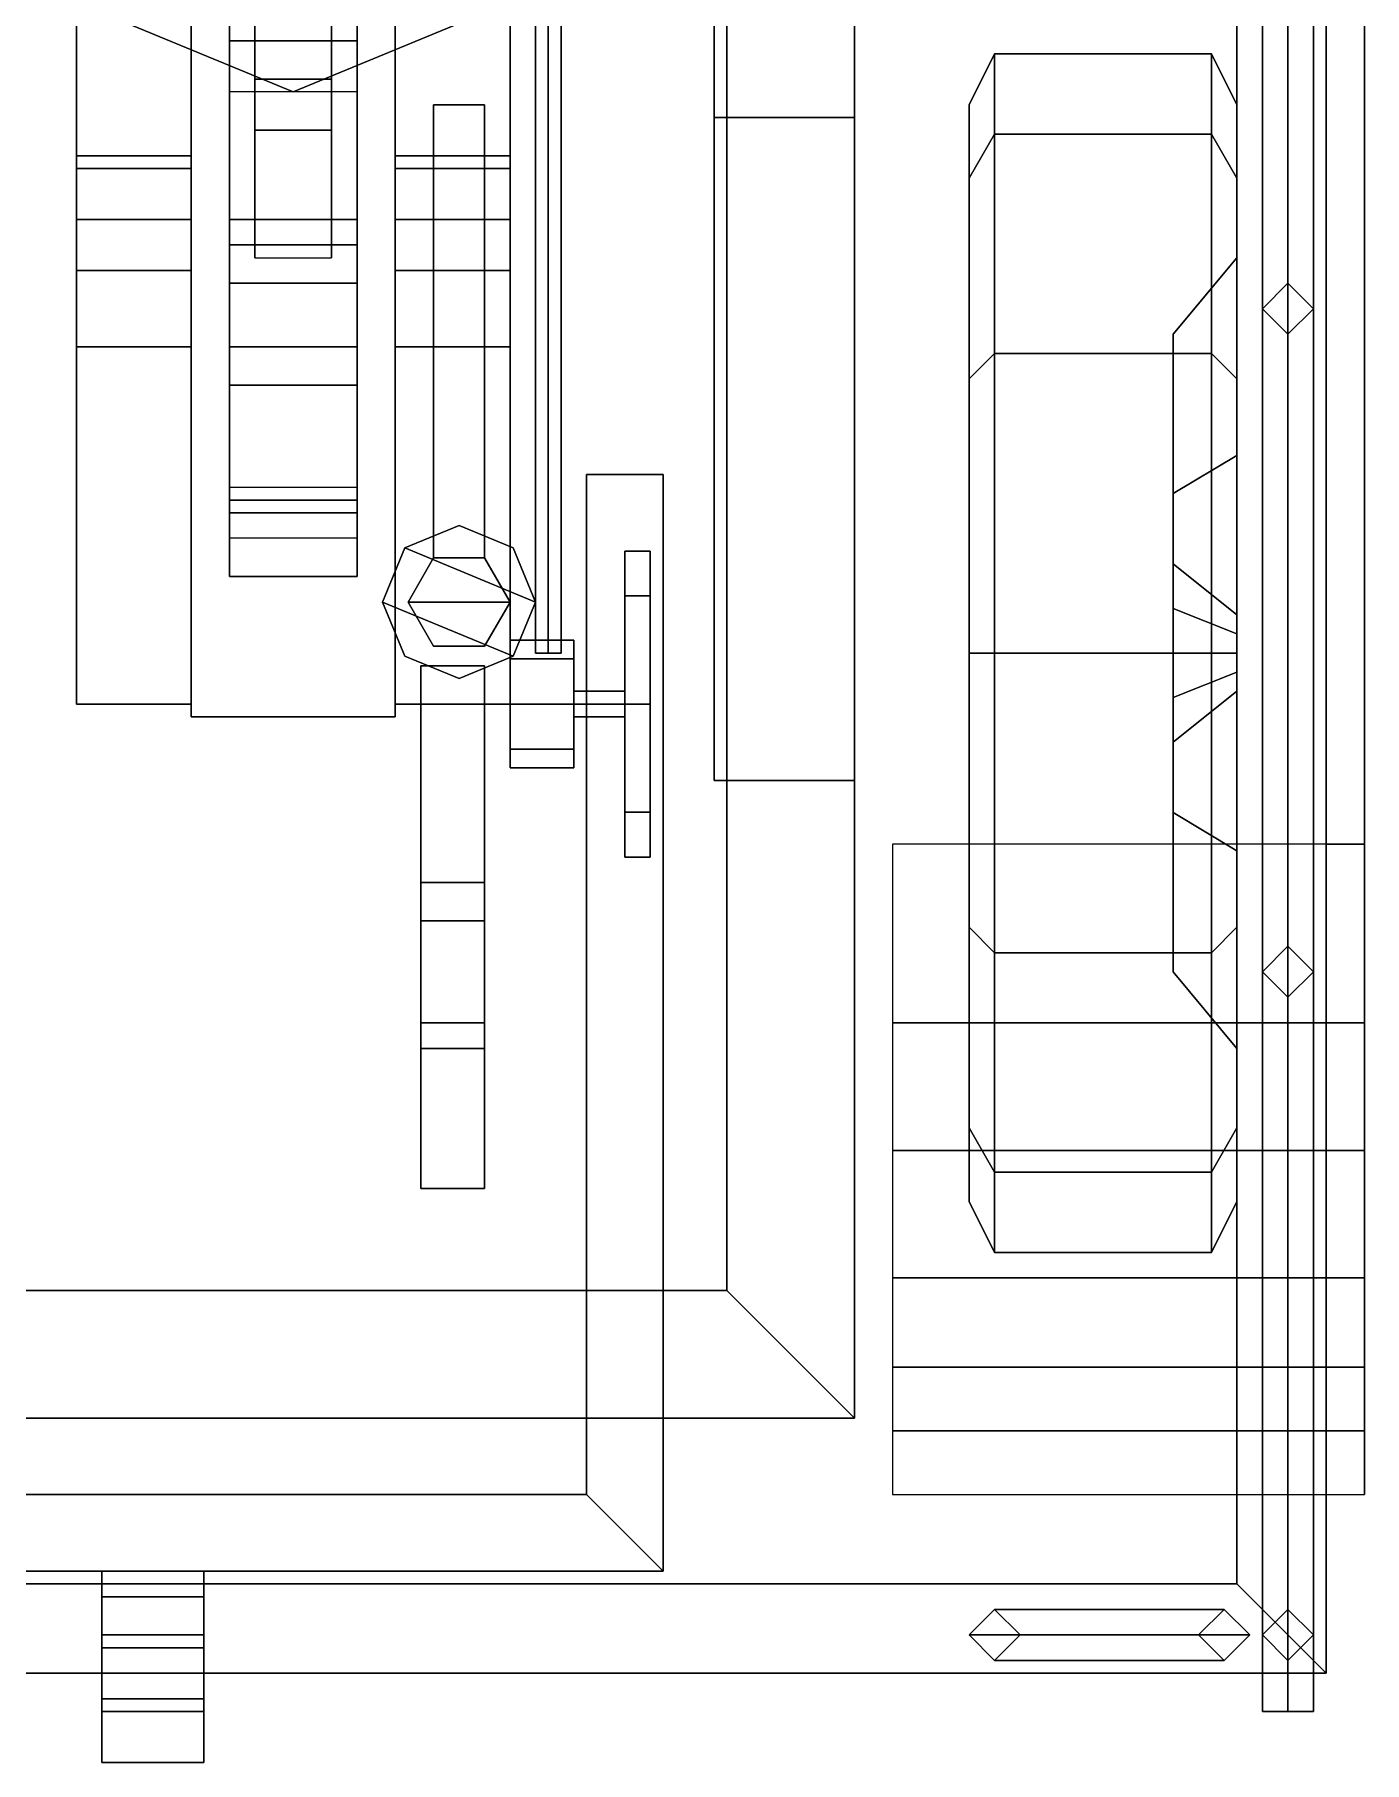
# Model space of a CAD drawing. Header units: millimetres. Extents: x -1 to 3, y -2.7 to 9.
# Drawn here: x -0.093 to 0.95, y -2.69 to -1.335 of the extents above; entities that cross this region are included whole.
import ezdxf

# ---------------------------------------------------------------- set-up
doc = ezdxf.new("R2010")
doc.units = ezdxf.units.MM
for name, color, linetype in [('sleeve', 5, 'Continuous'), ('turret', 2, 'Continuous'), ('wheels', 2, 'Continuous')]:
    doc.layers.add(name, color=color, linetype=linetype)

msp = doc.modelspace()

# ---------------------------------------------------------------- linework, layer by layer
for points in [[(0.92, 0.07, 1), (0.92, -2.62, 1), (-0.92, -2.62, 1), (-0.92, 0.07, 1)], [(0.85, -2.55, 1.58), (0.92, -2.62, 1.58), (0.92, 0.07, 1.58), (0.85, 0, 1.58)], [(0.92, 0.07, 1), (0.92, 0.07, 1.58), (0.92, -2.62, 1.58), (0.92, -2.62, 1)], [(0.45, 0.06, 0.61), (0.45, -2.32, 0.61), (0.45, -2.32, 0.71), (0.45, 0.06, 0.71)], [(0.45, 0.06, 0.71), (0.45, -2.32, 0.71), (0.55, -2.42, 0.71), (0.55, 0.06, 0.71)], [(0.55, -2.42, 0.61), (0.45, -2.32, 0.61), (0.45, 0.06, 0.61), (0.55, 0.06, 0.61)], [(0.55, 0.06, 0.71), (0.55, -2.42, 0.71), (0.55, -2.42, 0.61), (0.55, 0.06, 0.61)], [(0.87, -2.65, 1.91), (0.89, -2.65, 1.93), (0.89, 0.06, 1.93), (0.87, 0.04, 1.91)], [(0.89, -2.65, 1.93), (0.91, -2.65, 1.91), (0.91, 0.04, 1.91), (0.89, 0.06, 1.93)], [(0.89, -2.65, 1.89), (0.87, -2.65, 1.91), (0.87, 0.04, 1.91), (0.89, 0.02, 1.89)], [(0.91, -2.65, 1.91), (0.89, -2.65, 1.89), (0.89, 0.02, 1.89), (0.91, 0.04, 1.91)], [(-0.85, 0, 1.07), (-0.85, -2.55, 1.07), (0.85, -2.55, 1.07), (0.85, 0, 1.07)], [(0.85, -2.55, 1.07), (0.85, -2.55, 1.58), (0.85, 0, 1.58), (0.85, 0, 1.07)], [(0.92, -0.56, 1), (0.92, -1.97, 1), (0.95, -1.97, 1), (0.95, -0.56, 1)], [(0.95, -0.56, 1), (0.95, -1.97, 1), (0.95, -1.94, 0.96), (0.95, -0.62, 0.96)], [(0.44, -1.16, 0.28), (0.44, -1.4, 0.28), (0.44, -1.4, 0.61), (0.44, -1.16, 0.61)], [(0.55, -1.16, 0.28), (0.55, -1.4, 0.28), (0.44, -1.4, 0.28), (0.44, -1.16, 0.28)], [(0.44, -1.16, 0.61), (0.44, -1.4, 0.61), (0.55, -1.4, 0.61), (0.55, -1.16, 0.61)], [(0.55, -1.4, 0.61), (0.55, -1.4, 0.28), (0.55, -1.16, 0.28), (0.55, -1.16, 0.61)], [(0.44, -1.4, 0.61), (0.44, -1.4, 0.28), (0.44, -1.92, 0.34), (0.44, -1.92, 0.49)], [(0.44, -1.92, 0.34), (0.44, -1.4, 0.28), (0.55, -1.4, 0.28), (0.55, -1.92, 0.34)], [(0.55, -1.92, 0.49), (0.55, -1.4, 0.61), (0.44, -1.4, 0.61), (0.44, -1.92, 0.49)], [(0.55, -1.92, 0.34), (0.55, -1.4, 0.28), (0.55, -1.4, 0.61), (0.55, -1.92, 0.49)], [(0.89, -1.53, 1.58), (0.87, -1.55, 1.58), (0.87, -1.55, 1.91), (0.89, -1.53, 1.89)], [(0.91, -1.55, 1.58), (0.89, -1.53, 1.58), (0.89, -1.53, 1.89), (0.91, -1.55, 1.91)], [(0.87, -1.55, 1.58), (0.89, -1.57, 1.58), (0.89, -1.57, 1.89), (0.87, -1.55, 1.91)], [(0.89, -1.57, 1.58), (0.91, -1.55, 1.58), (0.91, -1.55, 1.91), (0.89, -1.57, 1.89)], [(0.4, -1.68, 0.54), (0.4, -1.68, 0.38), (0.34, -1.68, 0.38), (0.34, -1.68, 0.54)], [(0.34, -1.68, 0.54), (0.34, -1.68, 0.38), (0.34, -2.48, 0.38), (0.34, -2.48, 0.54)], [(0.34, -1.68, 0.38), (0.4, -1.68, 0.38), (0.4, -2.54, 0.38), (0.34, -2.48, 0.38)], [(0.34, -2.48, 0.54), (0.4, -2.54, 0.54), (0.4, -1.68, 0.54), (0.34, -1.68, 0.54)], [(0.4, -2.54, 0.54), (0.4, -2.54, 0.38), (0.4, -1.68, 0.38), (0.4, -1.68, 0.54)], [(0.44, -1.92, 0.49), (0.44, -1.92, 0.34), (0.55, -1.92, 0.34), (0.55, -1.92, 0.49)], [(0.95, -1.97, 1), (0.95, -2.11, 0.94), (0.95, -2.09, 0.91), (0.95, -1.94, 0.96)], [(0.58, -1.97, 1), (0.58, -2.11, 0.94), (0.95, -2.11, 0.94), (0.95, -1.97, 1)], [(0.89, -2.05, 1.58), (0.87, -2.07, 1.58), (0.87, -2.07, 1.91), (0.89, -2.05, 1.89)], [(0.91, -2.07, 1.58), (0.89, -2.05, 1.58), (0.89, -2.05, 1.89), (0.91, -2.07, 1.91)], [(0.87, -2.07, 1.58), (0.89, -2.09, 1.58), (0.89, -2.09, 1.89), (0.87, -2.07, 1.91)], [(0.89, -2.09, 1.58), (0.91, -2.07, 1.58), (0.91, -2.07, 1.91), (0.89, -2.09, 1.89)], [(0.95, -2.11, 0.94), (0.95, -2.21, 0.87), (0.95, -2.18, 0.84), (0.95, -2.09, 0.91)], [(0.58, -2.11, 0.94), (0.58, -2.21, 0.87), (0.95, -2.21, 0.87), (0.95, -2.11, 0.94)], [(0.95, -2.21, 0.87), (0.95, -2.31, 0.75), (0.95, -2.27, 0.73), (0.95, -2.18, 0.84)], [(0.58, -2.21, 0.87), (0.58, -2.31, 0.75), (0.95, -2.31, 0.75), (0.95, -2.21, 0.87)], [(0.95, -2.31, 0.75), (0.95, -2.38, 0.59), (0.95, -2.33, 0.56), (0.95, -2.27, 0.73)], [(0.58, -2.31, 0.75), (0.58, -2.38, 0.59), (0.95, -2.38, 0.59), (0.95, -2.31, 0.75)], [(-0.45, -2.32, 0.61), (0.45, -2.32, 0.61), (0.55, -2.42, 0.61), (-0.55, -2.42, 0.61)], [(0.55, -2.42, 0.71), (0.45, -2.32, 0.71), (-0.45, -2.32, 0.71), (-0.55, -2.42, 0.71)], [(-0.45, -2.32, 0.71), (0.45, -2.32, 0.71), (0.45, -2.32, 0.61), (-0.45, -2.32, 0.61)], [(0.95, -2.38, 0.59), (0.95, -2.43, 0.49), (0.95, -2.39, 0.46), (0.95, -2.33, 0.56)], [(0.58, -2.38, 0.59), (0.58, -2.43, 0.49), (0.95, -2.43, 0.49), (0.95, -2.38, 0.59)], [(0.95, -2.43, 0.49), (0.95, -2.48, 0.44), (0.95, -2.46, 0.41), (0.95, -2.39, 0.46)], [(-0.55, -2.42, 0.61), (0.55, -2.42, 0.61), (0.55, -2.42, 0.71), (-0.55, -2.42, 0.71)], [(0.58, -2.43, 0.49), (0.58, -2.48, 0.44), (0.95, -2.48, 0.44), (0.95, -2.43, 0.49)], [(0.34, -2.48, 0.38), (0.4, -2.54, 0.38), (-0.4, -2.54, 0.38), (-0.34, -2.48, 0.38)], [(-0.34, -2.48, 0.54), (-0.4, -2.54, 0.54), (0.4, -2.54, 0.54), (0.34, -2.48, 0.54)], [(0.34, -2.48, 0.54), (0.34, -2.48, 0.38), (-0.34, -2.48, 0.38), (-0.34, -2.48, 0.54)], [(-0.4, -2.54, 0.54), (-0.4, -2.54, 0.38), (0.4, -2.54, 0.38), (0.4, -2.54, 0.54)], [(-0.04, -2.54, 0.42), (-0.04, -2.56, 0.42), (-0.04, -2.6, 0.52), (-0.04, -2.54, 0.52)], [(0.04, -2.54, 0.42), (0.04, -2.56, 0.42), (-0.04, -2.56, 0.42), (-0.04, -2.54, 0.42)], [(-0.04, -2.54, 0.52), (-0.04, -2.6, 0.52), (0.04, -2.6, 0.52), (0.04, -2.54, 0.52)], [(0.04, -2.6, 0.52), (0.04, -2.56, 0.42), (0.04, -2.54, 0.42), (0.04, -2.54, 0.52)], [(-0.85, -2.55, 1.58), (-0.92, -2.62, 1.58), (0.92, -2.62, 1.58), (0.85, -2.55, 1.58)], [(-0.85, -2.55, 1.07), (-0.85, -2.55, 1.58), (0.85, -2.55, 1.58), (0.85, -2.55, 1.07)], [(-0.04, -2.56, 0.42), (-0.04, -2.59, 0.38), (-0.04, -2.6, 0.44), (-0.04, -2.6, 0.52)], [(0.04, -2.56, 0.42), (0.04, -2.59, 0.38), (-0.04, -2.59, 0.38), (-0.04, -2.56, 0.42)], [(0.04, -2.6, 0.44), (0.04, -2.59, 0.38), (0.04, -2.56, 0.42), (0.04, -2.6, 0.52)], [(0.66, -2.57, 0.55), (0.64, -2.59, 0.53), (0.64, -2.59, 1), (0.66, -2.57, 1)], [(0.84, -2.57, 0.55), (0.86, -2.59, 0.53), (0.64, -2.59, 0.53), (0.66, -2.57, 0.55)], [(0.68, -2.59, 0.57), (0.66, -2.57, 0.55), (0.66, -2.57, 1), (0.68, -2.59, 1)], [(0.84, -2.57, 0.9), (0.82, -2.59, 0.88), (0.68, -2.59, 0.88), (0.66, -2.57, 0.9)], [(0.82, -2.59, 0.92), (0.84, -2.57, 0.9), (0.66, -2.57, 0.9), (0.68, -2.59, 0.92)], [(0.84, -2.57, 0.74), (0.82, -2.59, 0.72), (0.68, -2.59, 0.72), (0.66, -2.57, 0.74)], [(0.82, -2.59, 0.76), (0.84, -2.57, 0.74), (0.66, -2.57, 0.74), (0.68, -2.59, 0.76)], [(0.82, -2.59, 0.57), (0.84, -2.57, 0.55), (0.66, -2.57, 0.55), (0.68, -2.59, 0.57)], [(0.84, -2.57, 0.55), (0.82, -2.59, 0.57), (0.82, -2.59, 1), (0.84, -2.57, 1)], [(0.86, -2.59, 0.53), (0.84, -2.57, 0.55), (0.84, -2.57, 1), (0.86, -2.59, 1)], [(0.89, -2.57, 1.58), (0.87, -2.59, 1.58), (0.87, -2.59, 1.91), (0.89, -2.57, 1.89)], [(0.91, -2.59, 1.58), (0.89, -2.57, 1.58), (0.89, -2.57, 1.89), (0.91, -2.59, 1.91)], [(-0.04, -2.59, 0.38), (-0.04, -2.65, 0.38), (-0.04, -2.64, 0.44), (-0.04, -2.6, 0.44)], [(0.04, -2.59, 0.38), (0.04, -2.65, 0.38), (-0.04, -2.65, 0.38), (-0.04, -2.59, 0.38)], [(-0.04, -2.6, 0.52), (-0.04, -2.6, 0.44), (0.04, -2.6, 0.44), (0.04, -2.6, 0.52)], [(-0.04, -2.6, 0.44), (-0.04, -2.64, 0.44), (0.04, -2.64, 0.44), (0.04, -2.6, 0.44)], [(0.04, -2.64, 0.44), (0.04, -2.65, 0.38), (0.04, -2.59, 0.38), (0.04, -2.6, 0.44)], [(0.64, -2.59, 0.53), (0.66, -2.61, 0.55), (0.66, -2.61, 1), (0.64, -2.59, 1)], [(0.86, -2.59, 0.53), (0.84, -2.61, 0.55), (0.66, -2.61, 0.55), (0.64, -2.59, 0.53)], [(0.66, -2.61, 0.55), (0.68, -2.59, 0.57), (0.68, -2.59, 1), (0.66, -2.61, 1)], [(0.82, -2.59, 0.88), (0.84, -2.61, 0.9), (0.66, -2.61, 0.9), (0.68, -2.59, 0.88)], [(0.84, -2.61, 0.9), (0.82, -2.59, 0.92), (0.68, -2.59, 0.92), (0.66, -2.61, 0.9)], [(0.82, -2.59, 0.72), (0.84, -2.61, 0.74), (0.66, -2.61, 0.74), (0.68, -2.59, 0.72)], [(0.84, -2.61, 0.74), (0.82, -2.59, 0.76), (0.68, -2.59, 0.76), (0.66, -2.61, 0.74)], [(0.84, -2.61, 0.55), (0.82, -2.59, 0.57), (0.68, -2.59, 0.57), (0.66, -2.61, 0.55)], [(0.82, -2.59, 0.57), (0.84, -2.61, 0.55), (0.84, -2.61, 1), (0.82, -2.59, 1)], [(0.84, -2.61, 0.55), (0.86, -2.59, 0.53), (0.86, -2.59, 1), (0.84, -2.61, 1)], [(0.87, -2.59, 1.58), (0.89, -2.61, 1.58), (0.89, -2.61, 1.89), (0.87, -2.59, 1.91)], [(0.89, -2.61, 1.58), (0.91, -2.59, 1.58), (0.91, -2.59, 1.91), (0.89, -2.61, 1.89)], [(0.92, -2.62, 1), (0.92, -2.62, 1.58), (-0.92, -2.62, 1.58), (-0.92, -2.62, 1)], [(-0.04, -2.64, 0.44), (-0.04, -2.64, 0.48), (0.04, -2.64, 0.48), (0.04, -2.64, 0.44)], [(-0.04, -2.65, 0.38), (-0.04, -2.69, 0.43), (-0.04, -2.64, 0.48), (-0.04, -2.64, 0.44)], [(-0.04, -2.69, 0.43), (-0.04, -2.69, 0.51), (-0.04, -2.65, 0.52), (-0.04, -2.64, 0.48)], [(-0.04, -2.64, 0.48), (-0.04, -2.65, 0.52), (0.04, -2.65, 0.52), (0.04, -2.64, 0.48)], [(0.04, -2.64, 0.48), (0.04, -2.69, 0.43), (0.04, -2.65, 0.38), (0.04, -2.64, 0.44)], [(0.04, -2.65, 0.52), (0.04, -2.69, 0.51), (0.04, -2.69, 0.43), (0.04, -2.64, 0.48)], [(0.04, -2.65, 0.38), (0.04, -2.69, 0.43), (-0.04, -2.69, 0.43), (-0.04, -2.65, 0.38)], [(-0.04, -2.65, 0.52), (-0.04, -2.69, 0.51), (0.04, -2.69, 0.51), (0.04, -2.65, 0.52)], [(0.89, -2.65, 1.93), (0.87, -2.65, 1.91), (0.89, -2.65, 1.89), (0.91, -2.65, 1.91)], [(0.04, -2.69, 0.43), (0.04, -2.69, 0.51), (-0.04, -2.69, 0.51), (-0.04, -2.69, 0.43)]]:
    msp.add_3dface(points)
at = {"layer": 'sleeve'}
for points in [[(0.08, -1.16, 2.96), (0.08, -1.41, 3.05), (0.08, -1.37, 3.14), (0.08, -1.12, 3.06)], [(0.08, -1.12, 3.06), (0.08, -1.37, 3.14), (0.14, -1.37, 3.14), (0.14, -1.12, 3.06)], [(0.14, -1.37, 3.14), (0.14, -1.41, 3.05), (0.14, -1.16, 2.96), (0.14, -1.12, 3.06)], [(0.08, -1.22, 2.71), (0.08, -1.48, 2.81), (0.08, -1.41, 3.05), (0.08, -1.16, 2.96)], [(0.14, -1.41, 3.05), (0.14, -1.48, 2.81), (0.14, -1.22, 2.71), (0.14, -1.16, 2.96)], [(0.03, -1.2, 2.3), (0.03, -1.87, 2.3), (0.03, -1.87, 2.51), (0.03, -1.2, 2.51)], [(0.19, -1.2, 2.3), (0.19, -1.87, 2.3), (0.03, -1.87, 2.3), (0.03, -1.2, 2.3)], [(0.03, -1.2, 2.51), (0.03, -1.87, 2.51), (0.19, -1.87, 2.51), (0.19, -1.2, 2.51)], [(0.06, -1.28, 2.19), (0.06, -1.2, 2.13), (0.06, -1.3, 2.11), (0.06, -1.34, 2.18)], [(0.16, -1.3, 2.11), (0.16, -1.2, 2.13), (0.16, -1.28, 2.19), (0.16, -1.34, 2.18)], [(0.19, -1.87, 2.51), (0.19, -1.87, 2.3), (0.19, -1.2, 2.3), (0.19, -1.2, 2.51)], [(0.08, -1.23, 2.51), (0.08, -1.51, 2.51), (0.08, -1.48, 2.81), (0.08, -1.22, 2.71)], [(0.14, -1.48, 2.81), (0.14, -1.51, 2.51), (0.14, -1.23, 2.51), (0.14, -1.22, 2.71)], [(0.06, -1.33, 2.3), (0.06, -1.28, 2.19), (0.06, -1.34, 2.18), (0.06, -1.38, 2.3)], [(0.16, -1.34, 2.18), (0.16, -1.28, 2.19), (0.16, -1.33, 2.3), (0.16, -1.38, 2.3)], [(0.06, -1.34, 2.18), (0.06, -1.3, 2.11), (0.06, -1.5, 2.11), (0.06, -1.48, 2.18)], [(0.06, -1.5, 2.11), (0.06, -1.3, 2.11), (0.16, -1.3, 2.11), (0.16, -1.5, 2.11)], [(0.16, -1.5, 2.11), (0.16, -1.3, 2.11), (0.16, -1.34, 2.18), (0.16, -1.48, 2.18)], [(0.06, -1.38, 2.3), (0.06, -1.34, 2.18), (0.16, -1.34, 2.18), (0.16, -1.38, 2.3)], [(0.16, -1.48, 2.18), (0.16, -1.34, 2.18), (0.06, -1.34, 2.18), (0.06, -1.48, 2.18)], [(0.08, -1.37, 3.14), (0.08, -1.41, 3.05), (0.14, -1.41, 3.05), (0.14, -1.37, 3.14)], [(0.08, -1.41, 3.05), (0.08, -1.48, 2.81), (0.14, -1.48, 2.81), (0.14, -1.41, 3.05)], [(0.16, -1.48, 2.3), (0.16, -1.48, 2.18), (0.06, -1.48, 2.18), (0.06, -1.48, 2.3)], [(0.06, -1.48, 2.3), (0.06, -1.48, 2.18), (0.06, -1.53, 2.18), (0.06, -1.53, 2.3)], [(0.06, -1.48, 2.18), (0.06, -1.5, 2.11), (0.06, -1.61, 2.13), (0.06, -1.53, 2.18)], [(0.08, -1.48, 2.81), (0.08, -1.51, 2.51), (0.14, -1.51, 2.51), (0.14, -1.48, 2.81)], [(0.16, -1.53, 2.18), (0.16, -1.48, 2.18), (0.16, -1.48, 2.3), (0.16, -1.53, 2.3)], [(0.16, -1.61, 2.13), (0.16, -1.5, 2.11), (0.16, -1.48, 2.18), (0.16, -1.53, 2.18)], [(0.06, -1.61, 2.13), (0.06, -1.5, 2.11), (0.16, -1.5, 2.11), (0.16, -1.61, 2.13)], [(0.06, -1.53, 2.3), (0.06, -1.53, 2.18), (0.16, -1.53, 2.18), (0.16, -1.53, 2.3)], [(0.06, -1.53, 2.18), (0.06, -1.61, 2.13), (0.06, -1.7, 2.17), (0.06, -1.58, 2.18)], [(0.16, -1.58, 2.18), (0.16, -1.53, 2.18), (0.06, -1.53, 2.18), (0.06, -1.58, 2.18)], [(0.16, -1.7, 2.17), (0.16, -1.61, 2.13), (0.16, -1.53, 2.18), (0.16, -1.58, 2.18)], [(0.06, -1.58, 2.18), (0.06, -1.7, 2.17), (0.06, -1.76, 2.22), (0.06, -1.71, 2.24)], [(0.16, -1.71, 2.24), (0.16, -1.58, 2.18), (0.06, -1.58, 2.18), (0.06, -1.71, 2.24)], [(0.16, -1.76, 2.22), (0.16, -1.7, 2.17), (0.16, -1.58, 2.18), (0.16, -1.71, 2.24)], [(0.06, -1.7, 2.17), (0.06, -1.61, 2.13), (0.16, -1.61, 2.13), (0.16, -1.7, 2.17)], [(0.16, -1.69, 2.3), (0.16, -1.71, 2.24), (0.06, -1.71, 2.24), (0.06, -1.69, 2.3)], [(0.06, -1.71, 2.24), (0.06, -1.76, 2.22), (0.06, -1.73, 2.3), (0.06, -1.69, 2.3)], [(0.16, -1.73, 2.3), (0.16, -1.76, 2.22), (0.16, -1.71, 2.24), (0.16, -1.69, 2.3)], [(0.06, -1.76, 2.22), (0.06, -1.7, 2.17), (0.16, -1.7, 2.17), (0.16, -1.76, 2.22)], [(0.06, -1.73, 2.3), (0.06, -1.76, 2.22), (0.16, -1.76, 2.22), (0.16, -1.73, 2.3)], [(0.03, -1.87, 2.51), (0.03, -1.87, 2.3), (0.19, -1.87, 2.3), (0.19, -1.87, 2.51)]]:
    msp.add_3dface(points, dxfattribs=at)
at = {"layer": 'turret'}
for points in [[(0.37, -1.12, 2.07), (-0.0738, -1.3038, 2.07), (0.11, -1.38, 2.07), (0.2938, -1.3038, 2.07)], [(0.03, -1.43, 2.4), (0.03, -1.12, 2.25), (-0.06, -1.12, 2.25), (-0.06, -1.43, 2.4)], [(-0.06, -1.12, 2.25), (-0.06, -1.28, 2.18), (-0.06, -1.48, 2.28), (-0.06, -1.43, 2.4)], [(0.03, -1.48, 2.28), (0.03, -1.28, 2.18), (0.03, -1.12, 2.25), (0.03, -1.43, 2.4)], [(0.28, -1.43, 2.4), (0.28, -1.12, 2.25), (0.19, -1.12, 2.25), (0.19, -1.43, 2.4)], [(0.19, -1.12, 2.25), (0.19, -1.28, 2.18), (0.19, -1.48, 2.28), (0.19, -1.43, 2.4)], [(0.28, -1.48, 2.28), (0.28, -1.28, 2.18), (0.28, -1.12, 2.25), (0.28, -1.43, 2.4)], [(0.3, -1.27, 2.22), (0.31, -1.27, 2.21), (0.31, -1.82, 2.3), (0.3, -1.82, 2.31)], [(0.31, -1.27, 2.23), (0.3, -1.27, 2.22), (0.3, -1.82, 2.31), (0.31, -1.82, 2.32)], [(0.31, -1.27, 2.21), (0.32, -1.27, 2.22), (0.32, -1.82, 2.31), (0.31, -1.82, 2.3)], [(0.32, -1.27, 2.22), (0.31, -1.27, 2.23), (0.31, -1.82, 2.32), (0.32, -1.82, 2.31)], [(-0.06, -1.48, 2.28), (-0.06, -1.28, 2.18), (0.03, -1.28, 2.18), (0.03, -1.48, 2.28)], [(0.19, -1.48, 2.28), (0.19, -1.28, 2.18), (0.28, -1.28, 2.18), (0.28, -1.48, 2.28)], [(-0.0738, -1.3038, 1.97), (0.11, -1.38, 1.97), (0.11, -1.38, 2.07), (-0.0738, -1.3038, 2.07)], [(0.11, -1.38, 1.97), (0.2938, -1.3038, 1.97), (0.2938, -1.3038, 2.07), (0.11, -1.38, 2.07)], [(0.22, -1.39, 2.7), (0.22, -1.7454, 2.7), (0.26, -1.7454, 2.7), (0.26, -1.39, 2.7)], [(0.26, -1.39, 2.65), (0.26, -1.7454, 2.65), (0.22, -1.7454, 2.65), (0.22, -1.39, 2.65)], [(0.26, -1.39, 2.7), (0.26, -1.39, 2.65), (0.22, -1.39, 2.65), (0.22, -1.39, 2.7)], [(0.22, -1.39, 2.65), (0.22, -1.7454, 2.65), (0.22, -1.7454, 2.7), (0.22, -1.39, 2.7)], [(0.26, -1.7454, 2.7), (0.26, -1.7454, 2.65), (0.26, -1.39, 2.65), (0.26, -1.39, 2.7)], [(-0.06, -1.52, 2.48), (-0.06, -1.44, 2.47), (-0.06, -1.43, 2.4), (-0.06, -1.58, 2.42)], [(0.03, -1.44, 2.47), (0.03, -1.43, 2.4), (-0.06, -1.43, 2.4), (-0.06, -1.44, 2.47)], [(-0.06, -1.43, 2.4), (-0.06, -1.48, 2.28), (-0.06, -1.58, 2.29), (-0.06, -1.58, 2.42)], [(0.03, -1.58, 2.42), (0.03, -1.43, 2.4), (0.03, -1.44, 2.47), (0.03, -1.52, 2.48)], [(0.03, -1.58, 2.29), (0.03, -1.48, 2.28), (0.03, -1.43, 2.4), (0.03, -1.58, 2.42)], [(0.19, -1.52, 2.48), (0.19, -1.44, 2.47), (0.19, -1.43, 2.4), (0.19, -1.58, 2.42)], [(0.28, -1.44, 2.47), (0.28, -1.43, 2.4), (0.19, -1.43, 2.4), (0.19, -1.44, 2.47)], [(0.19, -1.43, 2.4), (0.19, -1.48, 2.28), (0.19, -1.58, 2.29), (0.19, -1.58, 2.42)], [(0.28, -1.58, 2.42), (0.28, -1.43, 2.4), (0.28, -1.44, 2.47), (0.28, -1.52, 2.48)], [(0.28, -1.58, 2.29), (0.28, -1.48, 2.28), (0.28, -1.43, 2.4), (0.28, -1.58, 2.42)], [(0.03, -1.52, 2.48), (0.03, -1.44, 2.47), (-0.06, -1.44, 2.47), (-0.06, -1.52, 2.48)], [(0.28, -1.52, 2.48), (0.28, -1.44, 2.47), (0.19, -1.44, 2.47), (0.19, -1.52, 2.48)], [(-0.06, -1.58, 2.29), (-0.06, -1.48, 2.28), (0.03, -1.48, 2.28), (0.03, -1.58, 2.29)], [(0.19, -1.58, 2.29), (0.19, -1.48, 2.28), (0.28, -1.48, 2.28), (0.28, -1.58, 2.29)], [(0.03, -1.58, 2.42), (0.03, -1.52, 2.48), (-0.06, -1.52, 2.48), (-0.06, -1.58, 2.42)], [(0.28, -1.58, 2.42), (0.28, -1.52, 2.48), (0.19, -1.52, 2.48), (0.19, -1.58, 2.42)], [(-0.06, -1.58, 2.42), (-0.06, -1.58, 2.29), (-0.06, -1.86, 2.35), (-0.06, -1.86, 2.42)], [(-0.06, -1.86, 2.35), (-0.06, -1.58, 2.29), (0.03, -1.58, 2.29), (0.03, -1.86, 2.35)], [(0.03, -1.86, 2.42), (0.03, -1.58, 2.42), (-0.06, -1.58, 2.42), (-0.06, -1.86, 2.42)], [(0.03, -1.86, 2.35), (0.03, -1.58, 2.29), (0.03, -1.58, 2.42), (0.03, -1.86, 2.42)], [(0.19, -1.58, 2.42), (0.19, -1.58, 2.29), (0.19, -1.86, 2.35), (0.19, -1.86, 2.42)], [(0.19, -1.86, 2.35), (0.19, -1.58, 2.29), (0.28, -1.58, 2.29), (0.28, -1.86, 2.35)], [(0.28, -1.86, 2.42), (0.28, -1.58, 2.42), (0.19, -1.58, 2.42), (0.19, -1.86, 2.42)], [(0.28, -1.86, 2.35), (0.28, -1.58, 2.29), (0.28, -1.58, 2.42), (0.28, -1.86, 2.42)], [(0.24, -1.72, 2.42), (0.1976, -1.7376, 2.42), (0.1976, -1.7376, 2.57), (0.24, -1.72, 2.57)], [(0.2824, -1.7376, 2.57), (0.24, -1.72, 2.57), (0.1976, -1.7376, 2.57), (0.3, -1.78, 2.57)], [(0.2824, -1.7376, 2.42), (0.24, -1.72, 2.42), (0.24, -1.72, 2.57), (0.2824, -1.7376, 2.57)], [(0.1976, -1.7376, 2.42), (0.18, -1.78, 2.42), (0.18, -1.78, 2.57), (0.1976, -1.7376, 2.57)], [(0.3, -1.78, 2.57), (0.1976, -1.7376, 2.57), (0.18, -1.78, 2.57), (0.2824, -1.8224, 2.57)], [(0.22, -1.7454, 2.57), (0.2, -1.78, 2.57), (0.2, -1.78, 2.75), (0.22, -1.7454, 2.75)], [(0.26, -1.7454, 2.75), (0.22, -1.7454, 2.75), (0.2, -1.78, 2.75), (0.28, -1.78, 2.75)], [(0.26, -1.7454, 2.57), (0.22, -1.7454, 2.57), (0.22, -1.7454, 2.65), (0.26, -1.7454, 2.65)], [(0.26, -1.7454, 2.7), (0.22, -1.7454, 2.7), (0.22, -1.7454, 2.75), (0.26, -1.7454, 2.75)], [(0.28, -1.78, 2.57), (0.26, -1.7454, 2.57), (0.26, -1.7454, 2.75), (0.28, -1.78, 2.75)], [(0.3, -1.78, 2.42), (0.2824, -1.7376, 2.42), (0.2824, -1.7376, 2.57), (0.3, -1.78, 2.57)], [(0.37, -1.74, 2.31), (0.37, -1.9449, 2.2251), (0.37, -1.98, 2.31), (0.37, -1.7751, 2.3949)], [(0.37, -1.7751, 2.2251), (0.37, -1.86, 2.19), (0.37, -1.9449, 2.2251), (0.37, -1.74, 2.31)], [(0.39, -1.74, 2.31), (0.39, -1.7751, 2.2251), (0.37, -1.7751, 2.2251), (0.37, -1.74, 2.31)], [(0.39, -1.7751, 2.3949), (0.39, -1.74, 2.31), (0.37, -1.74, 2.31), (0.37, -1.7751, 2.3949)], [(0.39, -1.98, 2.31), (0.39, -1.7751, 2.2251), (0.39, -1.74, 2.31), (0.39, -1.9449, 2.3949)], [(0.39, -1.9449, 2.3949), (0.39, -1.74, 2.31), (0.39, -1.7751, 2.3949), (0.39, -1.86, 2.43)], [(0.18, -1.78, 2.42), (0.1976, -1.8224, 2.42), (0.1976, -1.8224, 2.57), (0.18, -1.78, 2.57)], [(0.2824, -1.8224, 2.57), (0.18, -1.78, 2.57), (0.1976, -1.8224, 2.57), (0.24, -1.84, 2.57)], [(0.2, -1.78, 2.57), (0.22, -1.8146, 2.57), (0.22, -1.8146, 2.75), (0.2, -1.78, 2.75)], [(0.28, -1.78, 2.75), (0.2, -1.78, 2.75), (0.22, -1.8146, 2.75), (0.26, -1.8146, 2.75)], [(0.26, -1.8146, 2.57), (0.28, -1.78, 2.57), (0.28, -1.78, 2.75), (0.26, -1.8146, 2.75)], [(0.2824, -1.8224, 2.42), (0.3, -1.78, 2.42), (0.3, -1.78, 2.57), (0.2824, -1.8224, 2.57)], [(0.39, -1.7751, 2.2251), (0.39, -1.86, 2.19), (0.37, -1.86, 2.19), (0.37, -1.7751, 2.2251)], [(0.37, -1.7751, 2.3949), (0.37, -1.98, 2.31), (0.37, -1.9449, 2.3949), (0.37, -1.86, 2.43)], [(0.39, -1.86, 2.43), (0.39, -1.7751, 2.3949), (0.37, -1.7751, 2.3949), (0.37, -1.86, 2.43)], [(0.39, -1.9449, 2.2251), (0.39, -1.86, 2.19), (0.39, -1.7751, 2.2251), (0.39, -1.98, 2.31)], [(0.22, -1.8146, 2.57), (0.26, -1.8146, 2.57), (0.26, -1.8146, 2.75), (0.22, -1.8146, 2.75)], [(0.28, -1.8954, 2.3454), (0.28, -1.86, 2.36), (0.28, -1.8246, 2.3454), (0.28, -1.81, 2.31)], [(0.28, -1.91, 2.31), (0.28, -1.8954, 2.3454), (0.28, -1.81, 2.31), (0.28, -1.8246, 2.2746)], [(0.33, -1.81, 2.31), (0.33, -1.8246, 2.2746), (0.28, -1.8246, 2.2746), (0.28, -1.81, 2.31)], [(0.33, -1.8246, 2.3454), (0.33, -1.81, 2.31), (0.28, -1.81, 2.31), (0.28, -1.8246, 2.3454)], [(0.33, -1.81, 2.31), (0.33, -1.8246, 2.3454), (0.33, -1.91, 2.31), (0.33, -1.8954, 2.2746)], [(0.33, -1.8246, 2.2746), (0.33, -1.81, 2.31), (0.33, -1.8954, 2.2746), (0.33, -1.86, 2.26)], [(0.1976, -1.8224, 2.42), (0.24, -1.84, 2.42), (0.24, -1.84, 2.57), (0.1976, -1.8224, 2.57)], [(0.24, -1.84, 2.42), (0.2824, -1.8224, 2.42), (0.2824, -1.8224, 2.57), (0.24, -1.84, 2.57)], [(0.33, -1.86, 2.36), (0.33, -1.8246, 2.3454), (0.28, -1.8246, 2.3454), (0.28, -1.86, 2.36)], [(0.28, -1.8954, 2.2746), (0.28, -1.91, 2.31), (0.28, -1.8246, 2.2746), (0.28, -1.86, 2.26)], [(0.33, -1.8246, 2.2746), (0.33, -1.86, 2.26), (0.28, -1.86, 2.26), (0.28, -1.8246, 2.2746)], [(0.33, -1.8246, 2.3454), (0.33, -1.86, 2.36), (0.33, -1.8954, 2.3454), (0.33, -1.91, 2.31)], [(0.21, -1.83, 2.25), (0.21, -1.83, 2.35), (0.26, -1.83, 2.35), (0.26, -1.83, 2.25)], [(0.21, -2.11, 2.25), (0.21, -2.11, 2.35), (0.21, -1.83, 2.35), (0.21, -1.83, 2.25)], [(0.26, -1.83, 2.25), (0.26, -2.11, 2.25), (0.21, -2.11, 2.25), (0.21, -1.83, 2.25)], [(0.21, -1.83, 2.35), (0.21, -2.11, 2.35), (0.26, -2.11, 2.35), (0.26, -1.83, 2.35)], [(0.26, -1.83, 2.35), (0.26, -2.11, 2.35), (0.26, -2.11, 2.25), (0.26, -1.83, 2.25)], [(0.37, -1.85, 2.31), (0.37, -1.86, 2.3), (0.33, -1.86, 2.3), (0.33, -1.85, 2.31)], [(0.37, -1.86, 2.32), (0.37, -1.85, 2.31), (0.33, -1.85, 2.31), (0.33, -1.86, 2.32)], [(-0.06, -1.86, 2.42), (-0.06, -1.86, 2.35), (0.03, -1.86, 2.35), (0.03, -1.86, 2.42)], [(0.19, -1.86, 2.42), (0.19, -1.86, 2.35), (0.28, -1.86, 2.35), (0.28, -1.86, 2.42)], [(0.33, -1.8954, 2.3454), (0.33, -1.86, 2.36), (0.28, -1.86, 2.36), (0.28, -1.8954, 2.3454)], [(0.33, -1.86, 2.26), (0.33, -1.8954, 2.2746), (0.28, -1.8954, 2.2746), (0.28, -1.86, 2.26)], [(0.37, -1.86, 2.3), (0.37, -1.87, 2.31), (0.33, -1.87, 2.31), (0.33, -1.86, 2.3)], [(0.37, -1.87, 2.31), (0.37, -1.86, 2.32), (0.33, -1.86, 2.32), (0.33, -1.87, 2.31)], [(0.39, -1.86, 2.19), (0.39, -1.9449, 2.2251), (0.37, -1.9449, 2.2251), (0.37, -1.86, 2.19)], [(0.39, -1.9449, 2.3949), (0.39, -1.86, 2.43), (0.37, -1.86, 2.43), (0.37, -1.9449, 2.3949)], [(0.33, -1.8954, 2.2746), (0.33, -1.91, 2.31), (0.28, -1.91, 2.31), (0.28, -1.8954, 2.2746)], [(0.33, -1.91, 2.31), (0.33, -1.8954, 2.3454), (0.28, -1.8954, 2.3454), (0.28, -1.91, 2.31)], [(0.39, -1.9449, 2.2251), (0.39, -1.98, 2.31), (0.37, -1.98, 2.31), (0.37, -1.9449, 2.2251)], [(0.39, -1.98, 2.31), (0.39, -1.9449, 2.3949), (0.37, -1.9449, 2.3949), (0.37, -1.98, 2.31)], [(0.21, -2, 2.57), (0.21, -2.13, 2.65), (0.26, -2.13, 2.65), (0.26, -2, 2.57)], [(0.21, -2.03, 2.53), (0.21, -2.24, 2.67), (0.21, -2.13, 2.65), (0.21, -2, 2.57)], [(0.21, -2, 2.35), (0.21, -2, 2.57), (0.26, -2, 2.57), (0.26, -2, 2.35)], [(0.21, -2.03, 2.35), (0.21, -2.03, 2.53), (0.21, -2, 2.57), (0.21, -2, 2.35)], [(0.26, -2.13, 2.65), (0.26, -2.24, 2.67), (0.26, -2.03, 2.53), (0.26, -2, 2.57)], [(0.26, -2, 2.57), (0.26, -2.03, 2.53), (0.26, -2.03, 2.35), (0.26, -2, 2.35)], [(0.26, -2.03, 2.53), (0.26, -2.24, 2.67), (0.21, -2.24, 2.67), (0.21, -2.03, 2.53)], [(0.26, -2.03, 2.35), (0.26, -2.03, 2.53), (0.21, -2.03, 2.53), (0.21, -2.03, 2.35)], [(0.26, -2.11, 2.25), (0.26, -2.11, 2.35), (0.21, -2.11, 2.35), (0.21, -2.11, 2.25)], [(0.21, -2.13, 2.65), (0.21, -2.24, 2.67), (0.26, -2.24, 2.67), (0.26, -2.13, 2.65)]]:
    msp.add_3dface(points, dxfattribs=at)
at = {"layer": 'wheels'}
for points in [[(0.66, -1.413, 0.705), (0.66, -1.35, 0.47), (0.64, -1.39, 0.47), (0.64, -1.4476, 0.685)], [(0.66, -1.35, 0.47), (0.66, -1.413, 0.235), (0.64, -1.4476, 0.255), (0.64, -1.39, 0.47)], [(0.83, -1.413, 0.705), (0.83, -1.35, 0.47), (0.66, -1.35, 0.47), (0.66, -1.413, 0.705)], [(0.83, -1.35, 0.47), (0.83, -1.413, 0.235), (0.66, -1.413, 0.235), (0.66, -1.35, 0.47)], [(0.83, -1.35, 0.47), (0.83, -1.413, 0.705), (0.85, -1.4476, 0.685), (0.85, -1.39, 0.47)], [(0.83, -1.413, 0.235), (0.83, -1.35, 0.47), (0.85, -1.39, 0.47), (0.85, -1.4476, 0.255)], [(0.64, -2.035, 0.8424), (0.64, -1.4476, 0.685), (0.64, -1.39, 0.47), (0.64, -2.1924, 0.685)], [(0.64, -2.1924, 0.685), (0.64, -1.39, 0.47), (0.64, -1.4476, 0.255), (0.64, -2.25, 0.47)], [(0.85, -1.39, 0.47), (0.85, -1.4476, 0.685), (0.85, -1.665, 0.7385), (0.85, -1.51, 0.47)], [(0.85, -1.4476, 0.255), (0.85, -1.39, 0.47), (0.85, -1.51, 0.47)], [(0.66, -1.413, 0.235), (0.66, -1.585, 0.063), (0.64, -1.605, 0.0976), (0.64, -1.4476, 0.255)], [(0.66, -1.585, 0.877), (0.66, -1.413, 0.705), (0.64, -1.4476, 0.685), (0.64, -1.605, 0.8424)], [(0.83, -1.413, 0.235), (0.83, -1.585, 0.063), (0.66, -1.585, 0.063), (0.66, -1.413, 0.235)], [(0.83, -1.585, 0.877), (0.83, -1.413, 0.705), (0.66, -1.413, 0.705), (0.66, -1.585, 0.877)], [(0.83, -1.585, 0.063), (0.83, -1.413, 0.235), (0.85, -1.4476, 0.255), (0.85, -1.605, 0.0976)], [(0.83, -1.413, 0.705), (0.83, -1.585, 0.877), (0.85, -1.605, 0.8424), (0.85, -1.4476, 0.685)], [(0.64, -2.25, 0.47), (0.64, -1.4476, 0.255), (0.64, -1.605, 0.0976), (0.64, -2.1924, 0.255)], [(0.64, -1.82, 0.9), (0.64, -1.605, 0.8424), (0.64, -1.4476, 0.685), (0.64, -2.035, 0.8424)], [(0.85, -1.605, 0.0976), (0.85, -1.4476, 0.255), (0.85, -1.51, 0.47), (0.85, -1.665, 0.2015)], [(0.85, -1.4476, 0.685), (0.85, -1.605, 0.8424), (0.85, -1.665, 0.7385)], [(0.85, -1.665, 0.2015), (0.85, -1.51, 0.47), (0.8, -1.57, 0.47), (0.8, -1.695, 0.2535)], [(0.85, -1.51, 0.47), (0.85, -1.665, 0.7385), (0.8, -1.695, 0.6865), (0.8, -1.57, 0.47)], [(0.8, -1.57, 0.47), (0.8, -1.695, 0.6865), (0.8, -1.785, 0.5306), (0.8, -1.75, 0.47)], [(0.8, -1.695, 0.2535), (0.8, -1.57, 0.47), (0.8, -1.75, 0.47), (0.8, -1.785, 0.4094)], [(0.66, -1.585, 0.063), (0.66, -1.82), (0.64, -1.82, 0.04), (0.64, -1.605, 0.0976)], [(0.66, -1.82, 0.94), (0.66, -1.585, 0.877), (0.64, -1.605, 0.8424), (0.64, -1.82, 0.9)], [(0.83, -1.585, 0.063), (0.83, -1.82), (0.66, -1.82), (0.66, -1.585, 0.063)], [(0.83, -1.82, 0.94), (0.83, -1.585, 0.877), (0.66, -1.585, 0.877), (0.66, -1.82, 0.94)], [(0.83, -1.82), (0.83, -1.585, 0.063), (0.85, -1.605, 0.0976), (0.85, -1.82, 0.04)], [(0.83, -1.585, 0.877), (0.83, -1.82, 0.94), (0.85, -1.82, 0.9), (0.85, -1.605, 0.8424)], [(0.64, -2.1924, 0.255), (0.64, -1.605, 0.0976), (0.64, -1.82, 0.04), (0.64, -2.035, 0.0976)], [(0.85, -1.82, 0.04), (0.85, -1.605, 0.0976), (0.85, -1.665, 0.2015)], [(0.85, -1.605, 0.8424), (0.85, -1.82, 0.9), (0.85, -1.975, 0.7385), (0.85, -1.665, 0.7385)], [(0.85, -1.975, 0.2015), (0.85, -1.665, 0.2015), (0.8, -1.695, 0.2535), (0.8, -1.945, 0.2535)], [(0.85, -1.665, 0.7385), (0.85, -1.975, 0.7385), (0.8, -1.945, 0.6865), (0.8, -1.695, 0.6865)], [(0.85, -2.035, 0.0976), (0.85, -1.82, 0.04), (0.85, -1.665, 0.2015), (0.85, -1.975, 0.2015)], [(0.8, -1.945, 0.2535), (0.8, -1.695, 0.2535), (0.8, -1.785, 0.4094), (0.8, -1.855, 0.4094)], [(0.8, -1.695, 0.6865), (0.8, -1.945, 0.6865), (0.8, -1.855, 0.5306), (0.8, -1.785, 0.5306)], [(0.8, -1.75, 0.47), (0.8, -1.785, 0.5306), (0.85, -1.805, 0.496), (0.85, -1.79, 0.47)], [(0.8, -1.785, 0.4094), (0.8, -1.75, 0.47), (0.85, -1.79, 0.47), (0.85, -1.805, 0.444)], [(0.8, -1.855, 0.4094), (0.8, -1.785, 0.4094), (0.85, -1.805, 0.444), (0.85, -1.835, 0.444)], [(0.8, -1.785, 0.5306), (0.8, -1.855, 0.5306), (0.85, -1.835, 0.496), (0.85, -1.805, 0.496)], [(0.85, -1.79, 0.47), (0.85, -1.805, 0.496), (0.85, -1.835, 0.496), (0.85, -1.805, 0.444)], [(0.85, -1.805, 0.444), (0.85, -1.835, 0.496), (0.85, -1.85, 0.47), (0.85, -1.835, 0.444)], [(0.66, -1.82), (0.66, -2.055, 0.063), (0.64, -2.035, 0.0976), (0.64, -1.82, 0.04)], [(0.66, -2.055, 0.877), (0.66, -1.82, 0.94), (0.64, -1.82, 0.9), (0.64, -2.035, 0.8424)], [(0.83, -1.82), (0.83, -2.055, 0.063), (0.66, -2.055, 0.063), (0.66, -1.82)], [(0.83, -2.055, 0.877), (0.83, -1.82, 0.94), (0.66, -1.82, 0.94), (0.66, -2.055, 0.877)], [(0.83, -2.055, 0.063), (0.83, -1.82), (0.85, -1.82, 0.04), (0.85, -2.035, 0.0976)], [(0.83, -1.82, 0.94), (0.83, -2.055, 0.877), (0.85, -2.035, 0.8424), (0.85, -1.82, 0.9)], [(0.85, -1.82, 0.9), (0.85, -2.035, 0.8424), (0.85, -1.975, 0.7385)], [(0.8, -1.855, 0.5306), (0.8, -1.89, 0.47), (0.85, -1.85, 0.47), (0.85, -1.835, 0.496)], [(0.8, -1.89, 0.47), (0.8, -1.855, 0.4094), (0.85, -1.835, 0.444), (0.85, -1.85, 0.47)], [(0.8, -1.945, 0.6865), (0.8, -2.07, 0.47), (0.8, -1.89, 0.47), (0.8, -1.855, 0.5306)], [(0.8, -2.07, 0.47), (0.8, -1.945, 0.2535), (0.8, -1.855, 0.4094), (0.8, -1.89, 0.47)], [(0.85, -2.13, 0.47), (0.85, -1.975, 0.2015), (0.8, -1.945, 0.2535), (0.8, -2.07, 0.47)], [(0.85, -1.975, 0.7385), (0.85, -2.13, 0.47), (0.8, -2.07, 0.47), (0.8, -1.945, 0.6865)], [(0.85, -2.25, 0.47), (0.85, -2.1924, 0.255), (0.85, -1.975, 0.2015), (0.85, -2.13, 0.47)], [(0.85, -2.1924, 0.255), (0.85, -2.035, 0.0976), (0.85, -1.975, 0.2015)], [(0.85, -2.035, 0.8424), (0.85, -2.1924, 0.685), (0.85, -2.13, 0.47), (0.85, -1.975, 0.7385)], [(0.66, -2.055, 0.063), (0.66, -2.227, 0.235), (0.64, -2.1924, 0.255), (0.64, -2.035, 0.0976)], [(0.66, -2.227, 0.705), (0.66, -2.055, 0.877), (0.64, -2.035, 0.8424), (0.64, -2.1924, 0.685)], [(0.83, -2.227, 0.235), (0.83, -2.055, 0.063), (0.85, -2.035, 0.0976), (0.85, -2.1924, 0.255)], [(0.83, -2.055, 0.877), (0.83, -2.227, 0.705), (0.85, -2.1924, 0.685), (0.85, -2.035, 0.8424)], [(0.83, -2.055, 0.063), (0.83, -2.227, 0.235), (0.66, -2.227, 0.235), (0.66, -2.055, 0.063)], [(0.83, -2.227, 0.705), (0.83, -2.055, 0.877), (0.66, -2.055, 0.877), (0.66, -2.227, 0.705)], [(0.85, -2.1924, 0.685), (0.85, -2.25, 0.47), (0.85, -2.13, 0.47)], [(0.66, -2.29, 0.47), (0.66, -2.227, 0.705), (0.64, -2.1924, 0.685), (0.64, -2.25, 0.47)], [(0.66, -2.227, 0.235), (0.66, -2.29, 0.47), (0.64, -2.25, 0.47), (0.64, -2.1924, 0.255)], [(0.83, -2.227, 0.705), (0.83, -2.29, 0.47), (0.85, -2.25, 0.47), (0.85, -2.1924, 0.685)], [(0.83, -2.29, 0.47), (0.83, -2.227, 0.235), (0.85, -2.1924, 0.255), (0.85, -2.25, 0.47)], [(0.83, -2.29, 0.47), (0.83, -2.227, 0.705), (0.66, -2.227, 0.705), (0.66, -2.29, 0.47)], [(0.83, -2.227, 0.235), (0.83, -2.29, 0.47), (0.66, -2.29, 0.47), (0.66, -2.227, 0.235)]]:
    msp.add_3dface(points, dxfattribs=at)

doc.saveas('drawing.dxf')
